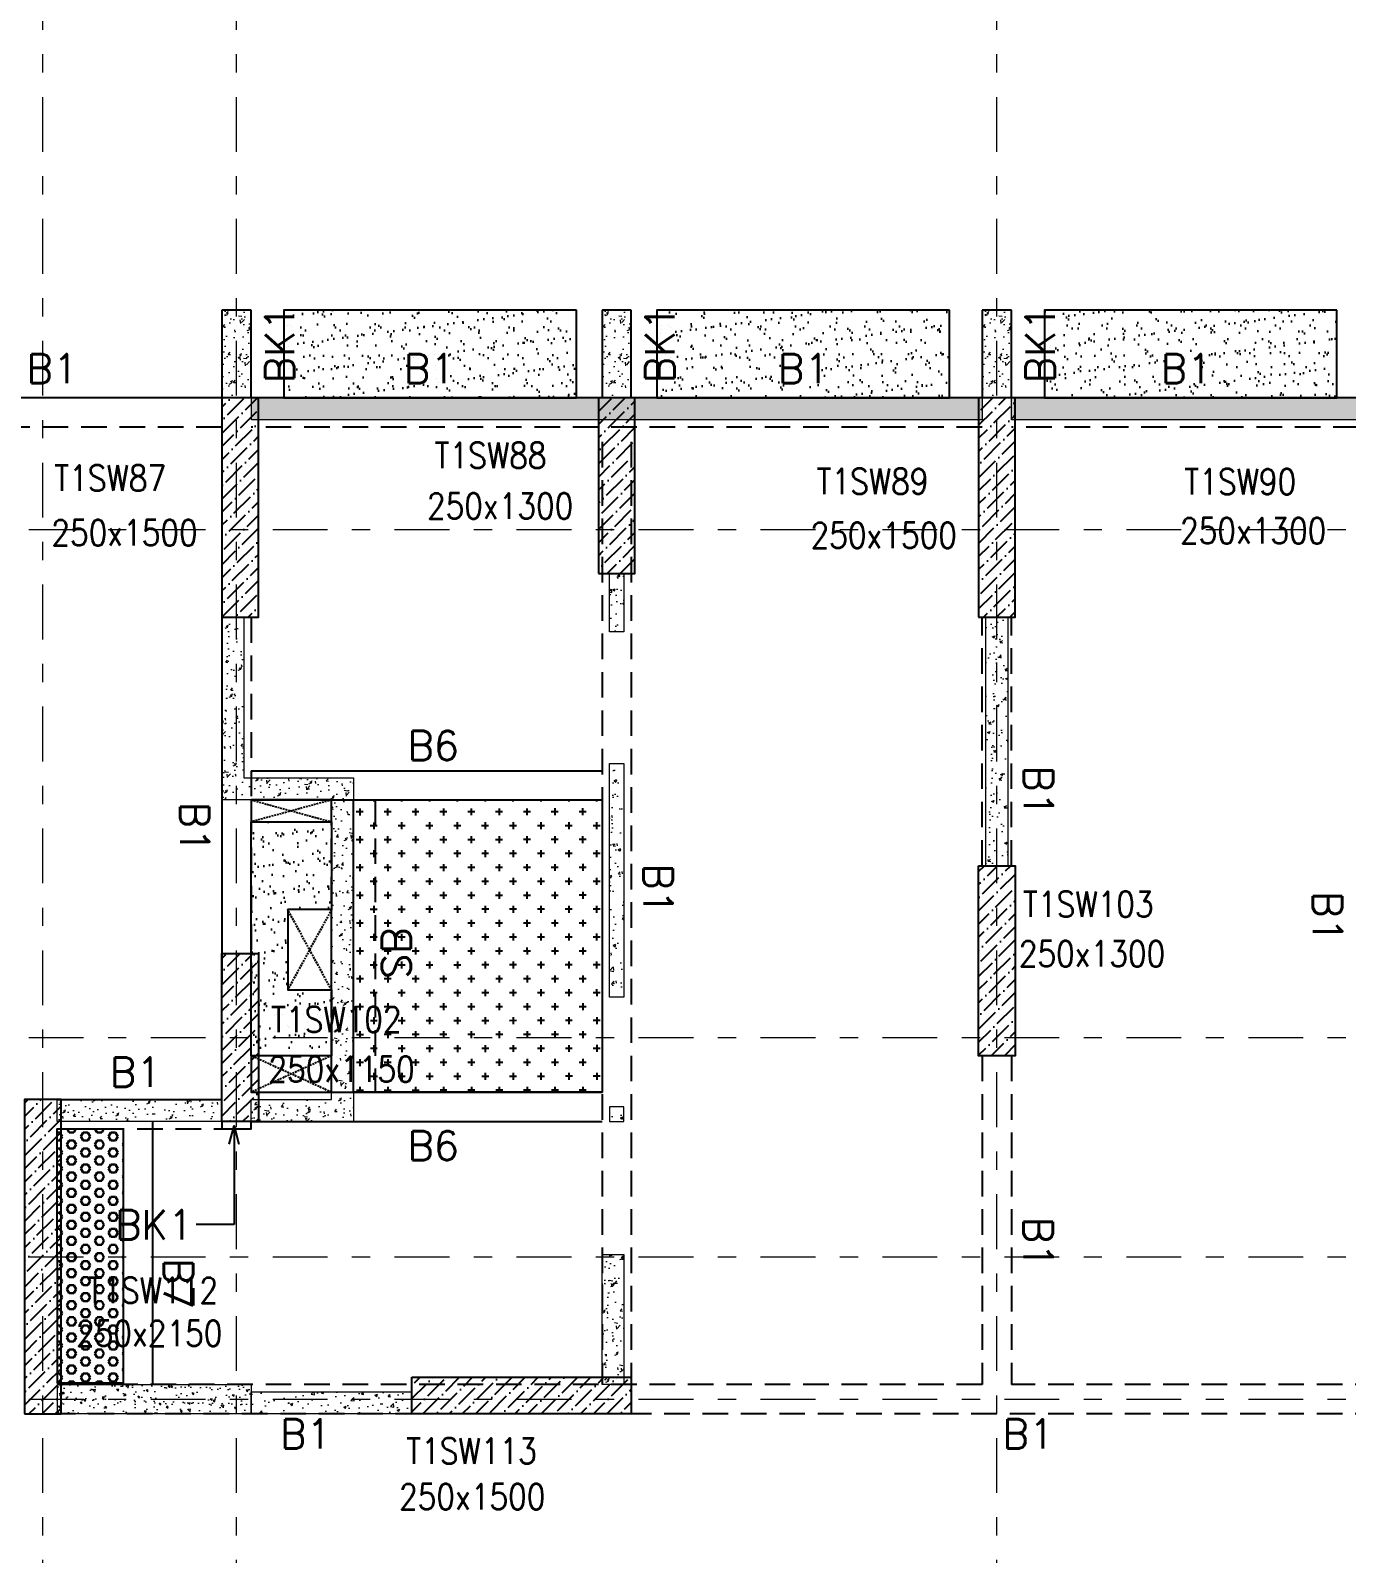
# Model space of a CAD drawing. Header units: millimetres. Extents: x 1078357 to 1340092, y -4684019 to -4550360.
# Drawn here: x 1177992 to 1186991, y -4581617 to -4571198 of the extents above; entities that cross this region are included whole.
import ezdxf

# ---------------------------------------------------------------- set-up
doc = ezdxf.new("R2010")
doc.units = ezdxf.units.MM
for name, pattern in [('CONTINOUS', [0]), ('DGN STYLE 7', [8.34, 3.75, -1.67, 1.25, -1.67]), ('HIDDEN', [0.375, 0.25, -0.125]), ('New Retail block$0$CONTINOUS', [0])]:
    doc.linetypes.add(name, pattern=pattern)
doc.layers.get('0').update_dxf_attribs({"lineweight": 0})
for name, color, linetype in [('DROP SLAB', 8, 'Continuous'), ('S-BEAM', 3, 'Continuous'), ('S-BEAM-IDEN', 6, 'Continuous'), ('S-COL_STOP', 12, 'Continuous'), ('S-CUTOUT', 8, 'Continuous'), ('S-SLAB-PROJECTION', 2, 'New Retail block$0$CONTINOUS'), ('S-SLAB-STOP', 8, 'New Retail block$0$CONTINOUS')]:
    doc.layers.add(name, color=color, linetype=linetype)
for name, color, linetype, lineweight in [('GRID LINE', 8, 'Continuous', 0), ('HATCH', 8, 'Continuous', 30), ('S-COL-IDEN', 30, 'Continuous', 25), ('S-NON STR RCC WALL', 8, 'Continuous', 0)]:
    doc.layers.add(name, color=color, linetype=linetype, lineweight=lineweight)
doc.styles.add('Roman', font='romans')
doc.styles.add('ROMANS', font='romans.shx', dxfattribs={"width": 0.85})
doc.dimstyles.new('HARESH', dxfattribs={"dimtxt": 150, "dimasz": 75, "dimexe": 0, "dimexo": 0, "dimgap": 25, "dimtad": 1, "dimdec": 0, "dimdsep": 46, "dimtxsty": 'Roman', "dimblk": 'OBLIQUE', "dimcen": 225, "dimdle": 25, "dimclrd": 2, "dimclre": 2, "dimclrt": 7, "dimadec": 8, "dimazin": 1, "dimtfac": 1, "dimtdec": 0, "dimtmove": 0, "dimatfit": 0, "dimfxl": 1, "dimlwd": -1, "dimlwe": -1, "dimarcsym": 0})
pattern_1 = [(50, (-5225719.91, 23613938.34), (182.184669, -15.93908554), [19.05, -209.55]), (355, (-5225719.9, 23613938.34), (-35.2434214, 191.0568452), [15.24, -167.6405842]), (100.4514447, (-5225704.73, 23613937.02), (146.9412471, 175.1177519), [16.1900088, -178.0902446]), (46.1842, (-5225719.9, 23613989.14), (271.0790409, -42.042328), [28.575, -314.325]), (96.6355576, (-5225697.32, 23613985.64), (237.404134, 247.4261246), [24.2850231, -267.1356082]), (351.1841512, (-5225719.9, 23613989.14), (237.404134, 247.4261246), [22.859967, -251.459732]), (21, (-5225694.51, 23613976.44), (151.6143913, -102.2651982), [19.05, -209.55]), (326, (-5225694.5, 23613976.44), (61.8020283, 184.1879661), [15.24, -167.64]), (71.451445, (-5225681.87, 23613967.92), (213.4164193, 81.9227689), [16.1900088, -178.0899376]), (37.5, (-5225719.91, 23613938.345), (3.08860325, 84.55503887), [0, -165.608, 0, -170.18, 0, -168.275]), (7.5, (-5225719.91, 23613938.345), (66.8196625, 100.18057482), [0, -97.028, 0, -161.798, 0, -64.135]), (327.5, (-5225776.55, 23613938.345), (135.59059517, -5.728744), [0, -63.5, 0, -198.12, 0, -262.89]), (317.5, (-5225801.95, 23613938.34), (148.1291814, 25.42649103), [0, -82.55, 0, -131.572, 0, -186.69])]
pattern_2 = [(45, (2236684.96, -9406181.02), (33.67596045, 123.4785217), [158.75, -31.75, 0, -31.75])]

# ---------------------------------------------------------------- blocks, each defined once
blk = doc.blocks.new('_Oblique')
at = {"color": 0, "linetype": 'ByBlock', "lineweight": -2}
blk.add_line((-0.5, -0.5), (0.5, 0.5), dxfattribs=at)

msp = doc.modelspace()

# ---------------------------------------------------------------- hatches: boundary and pattern name
at = {"layer": 'DROP SLAB'}
h = msp.add_hatch(dxfattribs=at)
h.set_pattern_fill('CROSS', color=8, scale=15, angle=179.96921)
h.set_pattern_definition([(180.03079016, (-2150741.29, 9463994.93), (-95.1987999, -95.3011726), [47.625, -142.875]), (270.03079016, (-2150765.12, 9464018.725), (95.3011726, -95.1987999), [47.625, -142.875])])
h.paths.add_polyline_path([(1180200.4, -4576461.8), (1181900.4, -4576461.8), (1181900.4, -4578461.6), (1180200.4, -4578461.6)])
at = {"layer": 'HATCH'}
h = msp.add_hatch(dxfattribs=at)
h.set_pattern_fill('AR-SAND', color=8, scale=3, angle=179.97015)
h.set_pattern_definition([(37.4701541, (-1779133.12, 9413858.76), (-4.7236114, 146.8264517), [0, -115.824, 0, -129.54, 0, -123.825]), (7.4701541, (-1779133.12, 9413858.76), (134.9689868, 214.9772528), [0, -62.484, 0, -104.394, 0, -40.005]), (327.4701541, (-1779226.84, 9413858.81), (237.2979035, 0.3075449), [0, -38.1, 0, -137.16, 0, -179.07]), (317.4701541, (-1779226.84, 9413858.81), (229.1017424, 66.759465), [0, -19.05, 0, -89.916, 0, -102.87])])
h.paths.add_polyline_path([(1181725.4, -4573111.5), (1179725.4, -4573111.5), (1179725.4, -4573711.5), (1181725.4, -4573711.5)])
h = msp.add_hatch(dxfattribs=at)
h.set_pattern_fill('AR-SAND', color=8, scale=3, angle=179.97015)
h.set_pattern_definition([(37.4701541, (-1781683.12, 9413858.76), (-4.7236114, 146.8264517), [0, -115.824, 0, -129.54, 0, -123.825]), (7.4701541, (-1781683.12, 9413858.76), (134.9689868, 214.9772528), [0, -62.484, 0, -104.394, 0, -40.005]), (327.4701541, (-1781776.84, 9413858.81), (237.2979035, 0.3075449), [0, -38.1, 0, -137.16, 0, -179.07]), (317.4701541, (-1781776.84, 9413858.81), (229.1017424, 66.759465), [0, -19.05, 0, -89.916, 0, -102.87])])
h.paths.add_polyline_path([(1184275.4, -4573111.5), (1182275.4, -4573111.5), (1182275.4, -4573711.5), (1184275.4, -4573711.5)])
h = msp.add_hatch(dxfattribs=at)
h.set_pattern_fill('AR-SAND', color=8, scale=3, angle=179.97015)
h.set_pattern_definition([(37.4701541, (-1784333.12, 9413858.76), (-4.7236114, 146.8264517), [0, -115.824, 0, -129.54, 0, -123.825]), (7.4701541, (-1784333.12, 9413858.76), (134.9689868, 214.9772528), [0, -62.484, 0, -104.394, 0, -40.005]), (327.4701541, (-1784426.84, 9413858.81), (237.2979035, 0.3075449), [0, -38.1, 0, -137.16, 0, -179.07]), (317.4701541, (-1784426.84, 9413858.81), (229.1017424, 66.759465), [0, -19.05, 0, -89.916, 0, -102.87])])
h.paths.add_polyline_path([(1186925.4, -4573111.5), (1184925.4, -4573111.5), (1184925.4, -4573711.5), (1186925.4, -4573711.5)])
h = msp.add_hatch(dxfattribs=at)
h.set_pattern_fill('AR-SAND', color=8, scale=3, angle=179.97015)
h.set_pattern_definition([(37.47015413, (-3855382.39, 18781897.06), (-4.72361136, 146.8264517), [0, -115.824, 0, -129.54, 0, -123.825]), (7.4701541, (-3855382.39, 18781897.06), (134.9689868, 214.9772528), [0, -62.484, 0, -104.394, 0, -40.005]), (327.4701541, (-3855476.11, 18781897.11), (237.2979035, 0.3075449), [0, -38.1, 0, -137.16, 0, -179.07]), (317.4701541, (-3855476.11, 18781897.11), (229.1017424, 66.759465), [0, -19.05, 0, -89.916, 0, -102.87])])
h.paths.add_polyline_path([(1179500.6, -4576611.6), (1180050.6, -4576611.6), (1180050.6, -4577211.6), (1179750.6, -4577211.6), (1179750.6, -4577761.6), (1180050.6, -4577761.5), (1180050.6, -4578211.6), (1179500.6, -4578211.6)])
at = {"layer": 'HATCH', "ltscale": 1000}
h = msp.add_hatch(dxfattribs=at)
h.set_pattern_fill('HEX', color=8, scale=10, angle=180)
h.set_pattern_definition([(180, (1116375.597, -4391706.48), (-7e-15, -54.992613), [31.75, -63.5]), (300, (1116375.597, -4391706.48), (47.625, 27.496307), [31.75, -63.5]), (240, (1116343.847, -4391706.48), (47.625, -27.496307), [31.75, -63.5])])
h.paths.add_polyline_path([(1178176, -4580450.9), (1178626, -4580450.9), (1178625.2, -4578711.5), (1178175.2, -4578711.5)])
at = {"layer": 'S-COL_STOP', "lineweight": 25}
h = msp.add_hatch(dxfattribs=at)
h.set_pattern_fill('ANSI36', color=8, scale=20)
h.set_pattern_definition(pattern_2)
h.paths.add_polyline_path([(1179300.6, -4575211.5), (1179550.6, -4575211.5), (1179550.6, -4573711.6), (1179300.6, -4573711.6)])
h = msp.add_hatch(dxfattribs=at)
h.set_pattern_fill('ANSI36', color=8, scale=20)
h.set_pattern_definition(pattern_2)
h.paths.add_polyline_path([(1181875.6, -4574911.6), (1182125.6, -4574911.6), (1182125.6, -4573711.6), (1181875.6, -4573711.6)])
h = msp.add_hatch(dxfattribs=at)
h.set_pattern_fill('ANSI36', color=8, scale=20)
h.set_pattern_definition(pattern_2)
h.paths.add_polyline_path([(1184475.6, -4575211.5), (1184725.6, -4575211.5), (1184725.6, -4573711.6), (1184475.6, -4573711.6)])
h = msp.add_hatch(dxfattribs=at)
h.set_pattern_fill('ANSI36', color=8, scale=20)
h.set_pattern_definition(pattern_2)
h.paths.add_polyline_path([(1184475.6, -4576911.5), (1184725.6, -4576911.5), (1184725.6, -4578211.5), (1184475.6, -4578211.5)])
h = msp.add_hatch(dxfattribs=at)
h.set_pattern_fill('ANSI36', color=8, scale=20)
h.set_pattern_definition(pattern_2)
h.paths.add_polyline_path([(1179300.6, -4577511.5), (1179550.6, -4577511.5), (1179550.6, -4578661.5), (1179300.6, -4578661.5)])
h = msp.add_hatch(dxfattribs=at)
h.set_pattern_fill('ANSI36', color=8, scale=20)
h.set_pattern_definition(pattern_2)
h.paths.add_polyline_path([(1177950.6, -4580661.6), (1178200.6, -4580661.6), (1178200.6, -4578511.6), (1177950.6, -4578511.6)])
h = msp.add_hatch(dxfattribs=at)
h.set_pattern_fill('ANSI36', color=8, scale=20)
h.set_pattern_definition(pattern_2)
h.paths.add_polyline_path([(1180600.6, -4580411.5), (1182100.6, -4580411.5), (1182100.6, -4580661.5), (1180600.6, -4580661.5)])
at = {"layer": 'S-NON STR RCC WALL'}
h = msp.add_hatch(dxfattribs=at)
h.set_pattern_fill('AR-CONC', color=256, angle=180)
h.set_pattern_definition([(50, (-7354544.32, 32981976.72), (182.184669, -15.93908554), [19.05, -209.55]), (355, (-7354544.32, 32981976.72), (-35.2434214, 191.0568452), [15.24, -167.6405842]), (100.4514447, (-7354529.14, 32981975.39), (146.9412471, 175.1177519), [16.1900088, -178.0902446]), (46.1842, (-7354544.32, 32982027.52), (271.0790409, -42.0423279), [28.575, -314.325]), (96.6355576, (-7354521.73, 32982024.02), (237.404134, 247.4261246), [24.2850231, -267.1356082]), (351.1841512, (-7354544.32, 32982027.52), (237.404134, 247.4261246), [22.859967, -251.459732]), (21, (-7354518.92, 32982014.82), (151.61439127, -102.2651982), [19.05, -209.55]), (326, (-7354518.92, 32982014.82), (61.80202835, 184.1879661), [15.24, -167.64]), (71.451445, (-7354506.28, 32982006.3), (213.4164193, 81.9227689), [16.1900088, -178.0899376]), (37.5, (-7354544.32, 32981976.72), (3.08860325, 84.55503887), [0, -165.608, 0, -170.18, 0, -168.275]), (7.5, (-7354544.32, 32981976.72), (66.8196625, 100.18057482), [0, -97.028, 0, -161.798, 0, -64.135]), (327.5, (-7354600.96, 32981976.72), (135.59059517, -5.72874399), [0, -63.5, 0, -198.12, 0, -262.89]), (317.5, (-7354626.36, 32981976.72), (148.1291814, 25.42649103), [0, -82.55, 0, -131.572, 0, -186.69])])
h.paths.add_polyline_path([(1179500.4, -4573711.5), (1179500.4, -4573111.5), (1179300.5, -4573111.5), (1179300.5, -4573711.5), (1179500.4, -4573711.5)], is_closed=False)
h = msp.add_hatch(dxfattribs=at)
h.set_pattern_fill('AR-CONC', color=256, angle=180)
h.set_pattern_definition([(50, (-7351944.34, 32981976.72), (182.184669, -15.93908554), [19.05, -209.55]), (355, (-7351944.34, 32981976.72), (-35.2434214, 191.0568452), [15.24, -167.6405842]), (100.4514447, (-7351929.16, 32981975.4), (146.9412471, 175.1177519), [16.1900088, -178.0902446]), (46.1842, (-7351944.34, 32982027.52), (271.0790409, -42.0423279), [28.575, -314.325]), (96.6355576, (-7351921.75, 32982024.02), (237.404134, 247.4261246), [24.2850231, -267.1356082]), (351.1841512, (-7351944.34, 32982027.52), (237.404134, 247.4261246), [22.859967, -251.459732]), (21, (-7351918.94, 32982014.82), (151.61439127, -102.2651982), [19.05, -209.55]), (326, (-7351918.94, 32982014.82), (61.80202835, 184.1879661), [15.24, -167.64]), (71.451445, (-7351906.3, 32982006.3), (213.4164193, 81.9227689), [16.1900088, -178.0899376]), (37.5, (-7351944.34, 32981976.724), (3.08860325, 84.55503887), [0, -165.608, 0, -170.18, 0, -168.275]), (7.5, (-7351944.34, 32981976.72), (66.8196625, 100.18057482), [0, -97.028, 0, -161.798, 0, -64.135]), (327.5, (-7352000.98, 32981976.724), (135.59059517, -5.72874399), [0, -63.5, 0, -198.12, 0, -262.89]), (317.5, (-7352026.38, 32981976.72), (148.1291814, 25.42649103), [0, -82.55, 0, -131.572, 0, -186.69])])
h.paths.add_polyline_path([(1182100.4, -4573711.5), (1182100.4, -4573111.5), (1181900.4, -4573111.5), (1181900.4, -4573711.5), (1182100.4, -4573711.5)], is_closed=False)
h = msp.add_hatch(dxfattribs=at)
h.set_pattern_fill('AR-CONC', color=256, angle=180)
h.set_pattern_definition([(50, (-7349344.34, 32981976.74), (182.184669, -15.93908554), [19.05, -209.55]), (355, (-7349344.34, 32981976.74), (-35.2434214, 191.0568452), [15.24, -167.6405842]), (100.4514447, (-7349329.16, 32981975.41), (146.9412471, 175.1177519), [16.1900088, -178.0902446]), (46.1842, (-7349344.34, 32982027.54), (271.0790409, -42.0423279), [28.575, -314.325]), (96.6355576, (-7349321.75, 32982024.03), (237.404134, 247.4261246), [24.2850231, -267.1356082]), (351.1841512, (-7349344.34, 32982027.54), (237.404134, 247.4261246), [22.859967, -251.459732]), (21, (-7349318.94, 32982014.84), (151.61439127, -102.2651982), [19.05, -209.55]), (326, (-7349318.94, 32982014.84), (61.80202835, 184.1879661), [15.24, -167.64]), (71.451445, (-7349306.3, 32982006.32), (213.4164193, 81.9227689), [16.1900088, -178.0899376]), (37.5, (-7349344.34, 32981976.74), (3.08860325, 84.55503887), [0, -165.608, 0, -170.18, 0, -168.275]), (7.5, (-7349344.34, 32981976.74), (66.8196625, 100.18057482), [0, -97.028, 0, -161.798, 0, -64.135]), (327.5, (-7349400.98, 32981976.74), (135.59059517, -5.72874399), [0, -63.5, 0, -198.12, 0, -262.89]), (317.5, (-7349426.38, 32981976.74), (148.1291814, 25.42649103), [0, -82.55, 0, -131.572, 0, -186.69])])
h.paths.add_polyline_path([(1184700.4, -4573711.5), (1184700.4, -4573111.5), (1184500.4, -4573111.5), (1184500.4, -4573711.5), (1184700.4, -4573711.5)], is_closed=False)
h = msp.add_hatch(dxfattribs=at)
h.set_pattern_fill('AR-CONC', color=256, angle=180)
h.set_pattern_definition([(50, (-4128495.19, 18929919.16), (182.184669, -15.9390855), [19.05, -209.55]), (355, (-4128495.2, 18929919.16), (-35.2434214, 191.0568452), [15.24, -167.6405842]), (100.4514447, (-4128480.01, 18929917.83), (146.9412471, 175.1177519), [16.1900088, -178.0902446]), (46.1842, (-4128495.2, 18929969.96), (271.0790409, -42.042328), [28.575, -314.325]), (96.6355576, (-4128472.6, 18929966.45), (237.404134, 247.4261246), [24.285023, -267.1356082]), (351.1841512, (-4128495.2, 18929969.96), (237.404134, 247.4261246), [22.859967, -251.459732]), (21, (-4128469.79, 18929957.26), (151.6143913, -102.2651982), [19.05, -209.55]), (326, (-4128469.8, 18929957.26), (61.8020283, 184.1879661), [15.24, -167.64]), (71.451445, (-4128457.16, 18929948.74), (213.4164193, 81.9227689), [16.1900088, -178.0899376]), (37.5, (-4128495.19, 18929919.16), (3.08860325, 84.55503887), [0, -165.608, 0, -170.18, 0, -168.275]), (7.5, (-4128495.19, 18929919.16), (66.8196625, 100.18057482), [0, -97.028, 0, -161.798, 0, -64.135]), (327.5, (-4128551.834, 18929919.16), (135.59059517, -5.728744), [0, -63.5, 0, -198.12, 0, -262.89]), (317.5, (-4128577.23, 18929919.16), (148.1291814, 25.42649103), [0, -82.55, 0, -131.572, 0, -186.69])])
h.paths.add_polyline_path([(1189375.4, -4573711.5), (1189700.4, -4573711.5), (1189700.4, -4573861.5), (1189375.4, -4573861.5)])
h.paths.add_polyline_path([(1187575.4, -4573711.5), (1189375.4, -4573711.5), (1189375.4, -4573861.5), (1187575.4, -4573861.5)])
h.paths.add_polyline_path([(1181625.4, -4573711.6), (1182375.4, -4573711.6), (1182375.4, -4573861.5), (1181625.4, -4573861.5)])
h.paths.add_polyline_path([(1182375.4, -4573711.5), (1184175.4, -4573711.5), (1184175.4, -4573861.5), (1182375.4, -4573861.5)])
h.paths.add_polyline_path([(1186825.4, -4573711.5), (1187575.4, -4573711.5), (1187575.4, -4573861.5), (1186825.4, -4573861.5)])
h.paths.add_polyline_path([(1185025.4, -4573711.5), (1186825.4, -4573711.5), (1186825.4, -4573861.5), (1185025.4, -4573861.5)])
h.paths.add_polyline_path([(1179503.3, -4573711.5), (1179825.4, -4573711.5), (1179825.4, -4573861.5), (1179503.3, -4573861.5)])
h.paths.add_polyline_path([(1184175.4, -4573711.5), (1184500.4, -4573711.5), (1184500.4, -4573861.5), (1184175.4, -4573861.5)])
h.paths.add_polyline_path([(1184700.4, -4573711.5), (1185025.4, -4573711.5), (1185025.4, -4573861.5), (1184700.4, -4573861.5)])
h.paths.add_polyline_path([(1179825.4, -4573711.5), (1181625.4, -4573711.5), (1181625.4, -4573861.5), (1179825.4, -4573861.5)])
h = msp.add_hatch(dxfattribs=at)
h.set_pattern_fill('AR-CONC', color=256, angle=180)
h.set_pattern_definition([(50, (1182013.81, -4390341.82), (182.18467, -15.93909), [19.05, -209.55]), (355, (1182013.81, -4390341.82), (-35.24342, 191.05685), [15.24, -167.64058]), (100.45144, (1182029, -4390343.14), (146.94125, 175.11775), [16.19, -178.09024]), (46.1842, (1182013.8, -4390291.02), (271.07904, -42.04233), [28.575, -314.325]), (96.63556, (1182036.4, -4390294.52), (237.40413, 247.42612), [24.28502, -267.1356]), (351.18415, (1182013.8, -4390291.02), (237.40413, 247.42612), [22.85997, -251.45973]), (21, (1182039.21, -4390303.72), (151.61439, -102.2652), [19.05, -209.55]), (326, (1182039.21, -4390303.72), (61.80203, 184.18797), [15.24, -167.64]), (71.45144, (1182051.85, -4390312.24), (213.41642, 81.92277), [16.19, -178.08994]), (37.5, (1182013.81, -4390341.815), (3.088603, 84.55504), [0, -165.608, 0, -170.18, 0, -168.275]), (7.5, (1182013.81, -4390341.815), (66.819663, 100.180575), [0, -97.028, 0, -161.798, 0, -64.135]), (327.5, (1181957.17, -4390341.815), (135.590595, -5.728744), [0, -63.5, 0, -198.12, 0, -262.89]), (317.5, (1181931.77, -4390341.82), (148.12918, 25.42649), [0, -82.55, 0, -131.572, 0, -186.69])])
h.paths.add_polyline_path([(1181950.4, -4574911.5), (1182050.4, -4574911.5), (1182050.4, -4575311.5), (1181950.4, -4575311.5)])
h = msp.add_hatch(dxfattribs=at)
h.set_pattern_fill('AR-CONC', color=256, angle=180)
h.set_pattern_definition(pattern_1)
h.paths.add_polyline_path([(1180200.4, -4576311.5), (1180200.4, -4578661.5), (1179500.4, -4578661.5), (1179500.4, -4578511.5), (1180050.4, -4578511.5), (1180050.4, -4576461.5), (1179300.4, -4576461.5), (1179300.4, -4575211.4), (1179450.4, -4575211.4), (1179450.4, -4576311.5)])
at = {"layer": 'S-NON STR RCC WALL', "ltscale": 700}
h = msp.add_hatch(dxfattribs=at)
h.set_pattern_fill('AR-CONC', color=256)
h.set_pattern_definition([(50, (51409.47, 293960.95), (182.184669, -15.9390855), [19.05, -209.55]), (355, (51409.47, 293960.95), (-35.2434214, 191.056845), [15.24, -167.640584]), (100.4514447, (51424.66, 293959.62), (146.941247, 175.117752), [16.190009, -178.0902446]), (46.1842, (51409.47, 294011.75), (271.079041, -42.042328), [28.575, -314.325]), (96.6355576, (51432.06, 294008.24), (237.404134, 247.426125), [24.285023, -267.135608]), (351.184151, (51409.47, 294011.75), (237.404134, 247.426125), [22.859967, -251.459732]), (21, (51434.87, 293999.05), (151.6143913, -102.265198), [19.05, -209.55]), (326, (51434.87, 293999.05), (61.802028, 184.187966), [15.24, -167.64]), (71.451445, (51447.51, 293990.52), (213.416419, 81.922769), [16.190009, -178.0899376]), (37.5, (51409.475, 293960.946), (3.08860325, 84.5550389), [0, -165.608, 0, -170.18, 0, -168.275]), (7.5, (51409.475, 293960.95), (66.8196625, 100.1805748), [0, -97.028, 0, -161.798, 0, -64.135]), (327.5, (51352.83, 293960.946), (135.5905952, -5.728744), [0, -63.5, 0, -198.12, 0, -262.89]), (317.5, (51327.43, 293960.95), (148.1291814, 25.426491), [0, -82.55, 0, -131.572, 0, -186.69])])
h.paths.add_polyline_path([(1184525.4, -4575211.4), (1184675.4, -4575211.4), (1184675.4, -4576911.4), (1184525.4, -4576911.4)])
at = {"layer": 'S-NON STR RCC WALL'}
h = msp.add_hatch(dxfattribs=at)
h.set_pattern_fill('AR-CONC', color=256, angle=180)
h.set_pattern_definition([(50, (2279238.53, -9074361), (182.184669, -15.9390855), [19.05, -209.55]), (355, (2279238.53, -9074361), (-35.2434214, 191.056845), [15.24, -167.640584]), (100.4514447, (2279253.7, -9074362.33), (146.941247, 175.117752), [16.190009, -178.0902446]), (46.1842, (2279238.53, -9074310.2), (271.079041, -42.042328), [28.575, -314.325]), (96.6355576, (2279261.12, -9074313.7), (237.404134, 247.426125), [24.285023, -267.135608]), (351.184151, (2279238.53, -9074310.2), (237.404134, 247.426125), [22.859967, -251.459732]), (21, (2279263.93, -9074322.9), (151.6143913, -102.265198), [19.05, -209.55]), (326, (2279263.93, -9074322.9), (61.802028, 184.187966), [15.24, -167.64]), (71.451445, (2279276.56, -9074331.42), (213.416419, 81.922769), [16.190009, -178.0899376]), (37.5, (2279238.527, -9074361), (3.08860325, 84.5550389), [0, -165.608, 0, -170.18, 0, -168.275]), (7.5, (2279238.53, -9074361), (66.8196625, 100.1805748), [0, -97.028, 0, -161.798, 0, -64.135]), (327.5, (2279181.885, -9074361), (135.5905952, -5.728744), [0, -63.5, 0, -198.12, 0, -262.89]), (317.5, (2279156.48, -9074361), (148.1291814, 25.426491), [0, -82.55, 0, -131.572, 0, -186.69])])
h.paths.add_polyline_path([(1181950.4, -4576211.5), (1182050.4, -4576211.5), (1182050.4, -4577811.5), (1181950.4, -4577811.5)])
h = msp.add_hatch(dxfattribs=at)
h.set_pattern_fill('AR-CONC', color=256, angle=180)
h.set_pattern_definition(pattern_1)
h.paths.add_polyline_path([(1178175.4, -4578511.5), (1179300.4, -4578511.5), (1179300.4, -4578661.5), (1178175.4, -4578661.5)])
h = msp.add_hatch(dxfattribs=at)
h.set_pattern_fill('AR-CONC', color=256, angle=180)
h.set_pattern_definition([(50, (2279225.31, -9075725.67), (182.184669, -15.9390855), [19.05, -209.55]), (355, (2279225.31, -9075725.67), (-35.2434214, 191.056845), [15.24, -167.640584]), (100.4514447, (2279240.5, -9075727), (146.941247, 175.117752), [16.190009, -178.0902446]), (46.1842, (2279225.31, -9075674.87), (271.079041, -42.042328), [28.575, -314.325]), (96.6355576, (2279247.9, -9075678.37), (237.404134, 247.426125), [24.285023, -267.135608]), (351.184151, (2279225.3, -9075674.87), (237.404134, 247.426125), [22.859967, -251.459732]), (21, (2279250.71, -9075687.57), (151.6143913, -102.265198), [19.05, -209.55]), (326, (2279250.71, -9075687.57), (61.802028, 184.187966), [15.24, -167.64]), (71.451445, (2279263.35, -9075696.09), (213.416419, 81.922769), [16.190009, -178.0899376]), (37.5, (2279225.31, -9075725.67), (3.08860325, 84.5550389), [0, -165.608, 0, -170.18, 0, -168.275]), (7.5, (2279225.31, -9075725.67), (66.8196625, 100.1805748), [0, -97.028, 0, -161.798, 0, -64.135]), (327.5, (2279168.67, -9075725.67), (135.5905952, -5.728744), [0, -63.5, 0, -198.12, 0, -262.89]), (317.5, (2279143.27, -9075725.67), (148.1291814, 25.426491), [0, -82.55, 0, -131.572, 0, -186.69])])
h.paths.add_polyline_path([(1181950.4, -4578661.5), (1182050.4, -4578661.5), (1182050.4, -4578561.5), (1181950.4, -4578561.5)])
h = msp.add_hatch(dxfattribs=at)
h.set_pattern_fill('AR-CONC', color=256, angle=180)
h.set_pattern_definition([(50, (-6269634.38, 28297957.52), (182.184669, -15.93908554), [19.05, -209.55]), (355, (-6269634.38, 28297957.52), (-35.2434214, 191.0568452), [15.24, -167.6405842]), (100.4514447, (-6269619.2, 28297956.2), (146.9412471, 175.1177519), [16.1900088, -178.0902446]), (46.1842, (-6269634.38, 28298008.32), (271.0790409, -42.042328), [28.575, -314.325]), (96.6355576, (-6269611.8, 28298004.82), (237.404134, 247.4261246), [24.2850231, -267.1356082]), (351.1841512, (-6269634.38, 28298008.32), (237.404134, 247.4261246), [22.859967, -251.459732]), (21, (-6269608.98, 28297995.62), (151.6143913, -102.2651982), [19.05, -209.55]), (326, (-6269608.98, 28297995.62), (61.8020283, 184.1879661), [15.24, -167.64]), (71.451445, (-6269596.34, 28297987.1), (213.4164193, 81.9227689), [16.1900088, -178.0899376]), (37.5, (-6269634.38, 28297957.525), (3.08860325, 84.55503887), [0, -165.608, 0, -170.18, 0, -168.275]), (7.5, (-6269634.38, 28297957.525), (66.8196625, 100.18057482), [0, -97.028, 0, -161.798, 0, -64.135]), (327.5, (-6269691.02, 28297957.525), (135.59059517, -5.72874399), [0, -63.5, 0, -198.12, 0, -262.89]), (317.5, (-6269716.42, 28297957.52), (148.1291814, 25.42649103), [0, -82.55, 0, -131.572, 0, -186.69])])
h.paths.add_polyline_path([(1181900.4, -4579571.5), (1182050.4, -4579571.5), (1182050.4, -4580461.4), (1181900.4, -4580461.4)])
h = msp.add_hatch(dxfattribs=at)
h.set_pattern_fill('AR-CONC', color=8, scale=20, angle=90)
h.set_pattern_definition([(140, (-2030199.39, -7117881.09), (12.550427, 143.4520365), [15, -165]), (85, (-2030199.39, -7117881.09), (-150.438427, -27.7502667), [12, -132]), (190.4514445, (-2030198.35, -7117869.13), (-137.887998, 115.7017693), [12.7480384, -140.2284224]), (136.1842, (-2030239.4, -7117881.09), (33.103856, 213.448266), [22.5, -247.5]), (186.6356355, (-2030236.63, -7117863.3), (-194.82372, 186.932389), [19.122068, -210.342752]), (81.184164, (-2030239.4, -7117881.09), (-194.82372, 186.932389), [18, -198]), (111, (-2030229.39, -7117861.09), (80.523778, 119.3814104), [15, -165]), (56, (-2030229.39, -7117861.09), (-145.030009, 48.6630664), [12, -132]), (161.4514447, (-2030222.68, -7117851.14), (-64.5062306, 168.0444753), [12.748038, -140.2284224]), (127.5, (-2030199.393, -7117881.09), (-66.57877077, 2.43197106), [0, -130.4, 0, -134, 0, -132.5]), (97.5, (-2030199.39, -7117881.09), (-78.8823424, 52.6139075), [0, -76.4, 0, -127.4, 0, -50.5]), (57.5, (-2030199.39, -7117925.69), (4.51097435, 106.7644872), [0, -50, 0, -156, 0, -207]), (47.5, (-2030199.39, -7117945.69), (-20.0209965, 116.6372339), [0, -65, 0, -103.6, 0, -147])])
h.paths.add_polyline_path([(1179500.6, -4580461.6), (1179500.6, -4580661.6), (1178175.6, -4580661.6), (1178175.6, -4580461.6)])
at = {"layer": 'S-NON STR RCC WALL', "ltscale": 700}
h = msp.add_hatch(dxfattribs=at)
h.set_pattern_fill('AR-CONC', color=256)
h.set_pattern_definition([(50, (1135584.19, -4398608.3), (182.18467, -15.93909), [19.05, -209.55]), (355, (1135584.19, -4398608.3), (-35.24342, 191.05685), [15.24, -167.64058]), (100.45144, (1135599.37, -4398609.62), (146.94125, 175.11775), [16.19, -178.09024]), (46.1842, (1135584.2, -4398557.5), (271.07904, -42.04233), [28.575, -314.325]), (96.63556, (1135606.78, -4398561), (237.40413, 247.42612), [24.28502, -267.1356]), (351.18415, (1135584.2, -4398557.5), (237.40413, 247.42612), [22.85997, -251.45973]), (21, (1135609.59, -4398570.2), (151.61439, -102.2652), [19.05, -209.55]), (326, (1135609.59, -4398570.2), (61.80203, 184.18797), [15.24, -167.64]), (71.45144, (1135622.23, -4398578.72), (213.41642, 81.92277), [16.19, -178.08994]), (37.5, (1135584.19, -4398608.294), (3.088603, 84.55504), [0, -165.608, 0, -170.18, 0, -168.275]), (7.5, (1135584.19, -4398608.29), (66.819663, 100.180575), [0, -97.028, 0, -161.798, 0, -64.135]), (327.5, (1135527.55, -4398608.294), (135.590595, -5.728744), [0, -63.5, 0, -198.12, 0, -262.89]), (317.5, (1135502.15, -4398608.3), (148.12918, 25.42649), [0, -82.55, 0, -131.572, 0, -186.69])])
h.paths.add_polyline_path([(1180600.2, -4580661.4), (1179500.2, -4580661.4), (1179500.2, -4580511.5), (1180600.2, -4580511.5)])

# ---------------------------------------------------------------- linework, layer by layer
at = {"layer": 'GRID LINE', "linetype": 'DGN STYLE 7', "ltscale": 100, "elevation": 0}
for points in [[(1178075.4, -4592877.8), (1178075.4, -4570606.9)], [(1179400.4, -4592877.8), (1179400.4, -4570606.9)], [(1184600.4, -4592877.8), (1184600.4, -4570606.9)], [(1111260.2, -4574611.5), (1206623.6, -4574611.5)], [(1111260.2, -4578086.5), (1206623.6, -4578086.5)], [(1111260.2, -4579586.5), (1206623.6, -4579586.5)], [(1111260.2, -4580561.5), (1206623.6, -4580561.5)]]:
    msp.add_lwpolyline(points, dxfattribs=at)
at = {"layer": 'S-BEAM', "linetype": 'CONTINOUS', "ltscale": 700}
for p, q in [((1179500.4, -4573111.5, 0), (1179300.4, -4573111.5, 0)), ((1179300.4, -4573111.5, 0), (1179300.4, -4573711.5, 0)), ((1179500.4, -4573711.5, 0), (1179500.4, -4573111.5, 0)), ((1182100.4, -4573111.5, 0), (1181900.4, -4573111.5, 0)), ((1181900.4, -4573111.5, 0), (1181900.4, -4573711.5, 0)), ((1182100.4, -4573711.5, 0), (1182100.4, -4573111.5, 0)), ((1184700.4, -4573111.5, 0), (1184500.4, -4573111.5, 0)), ((1184500.4, -4573111.5, 0), (1184500.4, -4573711.5, 0)), ((1184700.4, -4573711.5, 0), (1184700.4, -4573111.5, 0)), ((1179300.4, -4573711.5, 0), (1176850.8, -4573711.5, -50)), ((1184500.4, -4573711.5, 0), (1179500.4, -4573711.5, 0)), ((1189700.4, -4573711.5, 0), (1184700.4, -4573711.5, 0)), ((1179300.4, -4575211.4, 0), (1179300.4, -4577711.5, 0)), ((1178175.4, -4578511.5, 0), (1179300.5, -4578511.5, 0))]:
    msp.add_line(p, q, dxfattribs=at)
at = {"layer": 'S-BEAM', "linetype": 'HIDDEN', "ltscale": 700}
for p, q in [((1179300.4, -4573911.5, 0), (1176850.8, -4573911.5, -50)), ((1184500.4, -4573911.5, 0), (1179500.4, -4573911.5, 0)), ((1189700.4, -4573911.5, 0), (1184700.4, -4573911.5, 0)), ((1181900.4, -4574011.5, 0), (1181900.4, -4580461.4, 0)), ((1182100.4, -4574011.5, 0), (1182100.4, -4580461.4, 0)), ((1179500.4, -4575211.4, 0), (1179500.4, -4577711.5, 0)), ((1184500.4, -4576911.4, 0), (1184500.4, -4575211.4, 0)), ((1184700.4, -4576911.4, 0), (1184700.4, -4575211.4, 0)), ((1180049.1, -4576462, 0), (1180049.1, -4578461.8, 0)), ((1180349.1, -4576462, 0), (1180349.1, -4578461.8, 0)), ((1184500.4, -4578211.5, 0), (1184500.4, -4580461.5, 0)), ((1184700.4, -4578211.5, 0), (1184700.4, -4580461.5, 0)), ((1178196, -4578711.6, 0), (1179300.3, -4578711.5, 0)), ((1184500.4, -4580461.4, 0), (1178200.6, -4580461.4, 0)), ((1190375.6, -4580461.4, 0), (1184700.4, -4580461.4, 0)), ((1190375.6, -4580661.4, 0), (1178200.6, -4580661.4, 0))]:
    msp.add_line(p, q, dxfattribs=at)
at = {"layer": 'S-BEAM', "ltscale": 700}
for p, q in [((1179500.4, -4576261.8, 0), (1181900.4, -4576261.8, 0)), ((1178825.6, -4578661.5, 0), (1178825.5, -4580461.6, 0)), ((1179500.6, -4578661.6, 0), (1181900.4, -4578661.6, 0))]:
    msp.add_line(p, q, dxfattribs=at)
at = {"layer": 'S-BEAM', "linetype": 'Continuous', "ltscale": 700}
for p, q in [((1179500.4, -4576461.8, 0), (1181900.4, -4576461.8, 0)), ((1179500.6, -4578461.6, 0), (1181900.4, -4578461.6, 0)), ((1178625.6, -4578711.6, 0), (1178625.5, -4580450.9, 0))]:
    msp.add_line(p, q, dxfattribs=at)
at = {"layer": 'S-BEAM', "linetype": 'Continuous', "ltscale": 700, "elevation": 0}
msp.add_lwpolyline([(1179500.5, -4578661.5), (1179300.4, -4578661.5), (1179300.4, -4578711.7), (1179500.5, -4578711.7)], close=True, dxfattribs=at)
at = {"layer": 'S-COL_STOP', "lineweight": 25, "elevation": 0}
for points in [[(1179300.6, -4575211.5), (1179550.6, -4575211.5), (1179550.6, -4573711.6), (1179300.6, -4573711.6)], [(1181875.6, -4574911.6), (1182125.6, -4574911.6), (1182125.6, -4573711.6), (1181875.6, -4573711.6)], [(1184475.6, -4575211.5), (1184725.6, -4575211.5), (1184725.6, -4573711.6), (1184475.6, -4573711.6)], [(1184475.6, -4576911.5), (1184725.6, -4576911.5), (1184725.6, -4578211.5), (1184475.6, -4578211.5)], [(1179300.6, -4577511.5), (1179550.6, -4577511.5), (1179550.6, -4578661.5), (1179300.6, -4578661.5)], [(1177950.6, -4580661.6), (1178200.6, -4580661.6), (1178200.6, -4578511.6), (1177950.6, -4578511.6)], [(1180600.6, -4580411.5), (1182100.6, -4580411.5), (1182100.6, -4580661.5), (1180600.6, -4580661.5)]]:
    msp.add_lwpolyline(points, close=True, dxfattribs=at)
at = {"layer": 'S-CUTOUT', "linetype": 'HIDDEN', "ltscale": 50}
for p, q in [((1179500.6, -4576461.6, 0), (1180050.6, -4576611.6, 0)), ((1180049.8, -4576461.8, 0), (1179500.6, -4576611.6, 0)), ((1180050.6, -4577211.6, 0), (1179750.6, -4577761.6, 0)), ((1180050.6, -4577761.6, 0), (1179750.6, -4577211.6, 0)), ((1180050.6, -4578461.6, 0), (1179500.6, -4578211.6, 0)), ((1180050.6, -4578211.6, 0), (1179500.8, -4578461.6, 0))]:
    msp.add_line(p, q, dxfattribs=at)
at = {"layer": 'S-CUTOUT', "linetype": 'CONTINOUS', "ltscale": 500, "elevation": 0}
for points in [[(1180050.6, -4576461.8), (1179500.6, -4576461.8), (1179500.6, -4576611.6), (1180050.6, -4576611.6)], [(1180050.6, -4577211.6), (1179750.6, -4577211.6), (1179750.6, -4577761.6), (1180050.6, -4577761.6)], [(1180050.6, -4578211.6), (1179500.8, -4578211.6), (1179500.8, -4578461.6), (1180050.6, -4578461.6)]]:
    msp.add_lwpolyline(points, close=True, dxfattribs=at)
at = {"layer": 'S-NON STR RCC WALL', "elevation": 0}
for points in [[(1179503.3, -4573711.5), (1184500.4, -4573711.5), (1184500.4, -4573861.5), (1179503.3, -4573861.5)], [(1184700.4, -4573711.5), (1189700.4, -4573711.5), (1189700.4, -4573861.5), (1184700.4, -4573861.5)], [(1181950.4, -4574911.5), (1182050.4, -4574911.5), (1182050.4, -4575311.5), (1181950.4, -4575311.5)], [(1180200.4, -4576311.5), (1180200.4, -4578661.5), (1179500.4, -4578661.5), (1179500.4, -4578511.5), (1180050.4, -4578511.5), (1180050.4, -4576461.5), (1179300.4, -4576461.5), (1179300.4, -4575211.4), (1179450.4, -4575211.4), (1179450.4, -4576311.5)], [(1178175.4, -4578511.5), (1179300.4, -4578511.5), (1179300.4, -4578661.5), (1178175.4, -4578661.5)], [(1179500.6, -4580461.6), (1179500.6, -4580661.6), (1178175.6, -4580661.6), (1178175.6, -4580461.6)]]:
    msp.add_lwpolyline(points, close=True, dxfattribs=at)
at = {"layer": 'S-NON STR RCC WALL', "ltscale": 700, "elevation": 0}
for points in [[(1184525.4, -4575211.4), (1184675.4, -4575211.4), (1184675.4, -4576911.4), (1184525.4, -4576911.4)], [(1181950.4, -4576211.5), (1182050.4, -4576211.5), (1182050.4, -4577811.5), (1181950.4, -4577811.5)], [(1181950.4, -4578661.5), (1182050.4, -4578661.5), (1182050.4, -4578561.5), (1181950.4, -4578561.5)], [(1181900.4, -4579571.5), (1182050.4, -4579571.5), (1182050.4, -4580461.4), (1181900.4, -4580461.4)], [(1180600.2, -4580661.4), (1179500.2, -4580661.4), (1179500.2, -4580511.5), (1180600.2, -4580511.5)]]:
    msp.add_lwpolyline(points, close=True, dxfattribs=at)
at = {"layer": 'S-SLAB-PROJECTION', "elevation": 0}
for points in [[(1181725.4, -4573111.5), (1179725.4, -4573111.5), (1179725.4, -4573711.5), (1181725.4, -4573711.5)], [(1184275.4, -4573111.5), (1182275.4, -4573111.5), (1182275.4, -4573711.5), (1184275.4, -4573711.5)], [(1186925.4, -4573111.5), (1184925.4, -4573111.5), (1184925.4, -4573711.5), (1186925.4, -4573711.5)]]:
    msp.add_lwpolyline(points, close=True, dxfattribs=at)
at = {"layer": 'S-SLAB-STOP', "linetype": 'CONTINOUS', "ltscale": 500, "elevation": 0}
msp.add_lwpolyline([(1180200.4, -4576461.8), (1181900.4, -4576461.8), (1181900.4, -4578461.6), (1180200.4, -4578461.6)], close=True, dxfattribs=at)
at = {"layer": 'S-SLAB-STOP', "color": 8, "ltscale": 1000, "elevation": 0}
msp.add_lwpolyline([(1179500.6, -4576611.6), (1180050.6, -4576611.6), (1180050.6, -4577211.6), (1179750.6, -4577211.6), (1179750.6, -4577761.6), (1180050.6, -4577761.5), (1180050.6, -4578211.6), (1179500.6, -4578211.6), (1179500.6, -4576611.6)], dxfattribs=at)
msp.add_lwpolyline([(1178625.8, -4580450.9), (1178175.6, -4580450.9), (1178175.1, -4578711.5), (1178625.2, -4578711.5)], close=True, dxfattribs=at)

# ---------------------------------------------------------------- texts
at = {"layer": 'S-BEAM-IDEN', "linetype": 'CONTINOUS', "ltscale": 700, "style": 'ROMANS'}
for p in [(1179796.1, -4573611.1, 50), (1182396.1, -4573611.1, 50), (1184996.1, -4573611.1, 50)]:
    msp.add_text('BK1', height=200, rotation=90, dxfattribs=at).set_placement(p)
at = {"layer": 'S-BEAM-IDEN', "linetype": 'HIDDEN', "ltscale": 500, "style": 'ROMANS'}
for rotation, p in [(359.99906, (1177965.2, -4573611.1, -2.7)), (359.99906, (1180545.2, -4573611.1, -2.7)), (359.99906, (1183103.4, -4573611.1, -2.7)), (359.99906, (1185720.5, -4573611.1, -2.7)), (269.99906, (1184784.3, -4576225.5, -2.7)), (269.99906, (1179014.4, -4576473.6, -2.7)), (269.99906, (1182184.3, -4576895.7, -2.7)), (269.99906, (1186761.8, -4577086.4, -2.7)), (359.99906, (1178535.2, -4578423.4, -2.7)), (269.99906, (1184783.6, -4579313.4, -2.7)), (359.99906, (1179698.7, -4580898.6, -2.7)), (359.99906, (1184639.8, -4580898.6, -2.7))]:
    msp.add_text('B1', height=200, rotation=rotation, dxfattribs=at).set_placement(p)
at = {"layer": 'S-BEAM-IDEN', "linetype": 'Continuous', "ltscale": 700, "style": 'ROMANS'}
for s, rotation, p in [('B6', 359.99866, (1180569.9, -4576189.7, -2.7)), ('SB', 90.00094, (1180593.8, -4577686.1, -2.7)), ('B6', 359.99866, (1180569.9, -4578926.8, -2.7)), ('BK1', 0.00094, (1178571.5, -4579467.7, -2.7)), ('B7', 269.99866, (1178904.4, -4579595.2, -2.7))]:
    msp.add_text(s, height=200, rotation=rotation, dxfattribs=at).set_placement(p)
at = {"layer": 'S-COL-IDEN', "linetype": 'Continuous', "style": 'ROMANS', "width": 0.85}
for s, p in [('T1SW88', (1180755.6, -4574191.9, -320.4)), ('T1SW87', (1178154.5, -4574347.4, -320.4)), ('T1SW89', (1183367.6, -4574370.1, -320.4)), ('T1SW90', (1185882.4, -4574372.4, -270.4)), ('250x1300', (1180703.1, -4574537.7, -320.4)), ('250x1500', (1178134.4, -4574721.5, -320.4)), ('250x1500', (1183326.2, -4574738.9, -320.4)), ('250x1300', (1185852.8, -4574707.8, -270.4)), ('T1SW103', (1184779.1, -4577261.9, -320.4)), ('250x1300', (1184750.7, -4577601.5, -320.4)), ('T1SW102', (1179636.8, -4578051.4, -320.4)), ('250x1150', (1179618.9, -4578391, -320.4)), ('T1SW112', (1178381.9, -4579904, -320.4)), ('250x2150', (1178303.5, -4580198.5, -320.4)), ('T1SW113', (1180561.5, -4581002.3, -320.4)), ('250x1500', (1180512.3, -4581315.7, -320.4))]:
    msp.add_text(s, height=175, dxfattribs=at).set_placement(p)

# ---------------------------------------------------------------- leaders
at = {"layer": 'S-BEAM-IDEN', "linetype": 'Continuous', "ltscale": 700}
msp.add_leader([(1179384, -4578691.9, 0), (1179384, -4579365.5, 0), (1179125.1, -4579365.5, 0)], dimstyle='HARESH', override={"dimasz": 125, "dimgap": 25, "dimtad": 0, "dimclrd": 256, "dimldrblk": 'Open30'}, dxfattribs=at)

doc.saveas('drawing.dxf')
